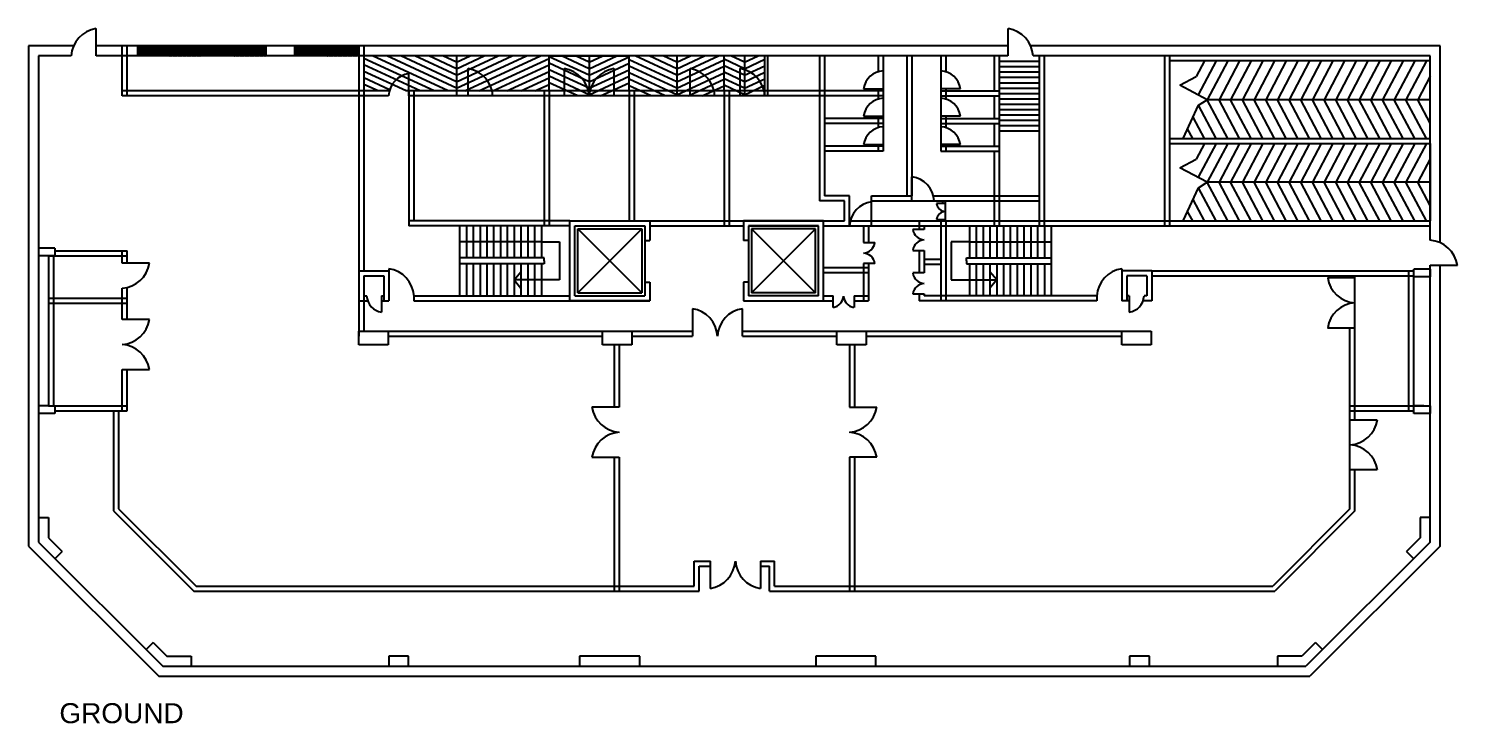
# Model space of a CAD drawing. Extents: x -212 to 1123, y -167 to 326.
# Drawn here: x -11.52 to 2.75, y -38.34 to -31.4 of the extents above; entities that cross this region are included whole.
import ezdxf

# ---------------------------------------------------------------- set-up
doc = ezdxf.new("R2010")
doc.units = 0
doc.layers.add('MIMIC_SIZE', color=7, linetype='CONTINUOUS')
doc.styles.get("Standard").update_dxf_attribs({"font": 'arial.ttf'})

msp = doc.modelspace()

# ---------------------------------------------------------------- linework, layer by layer
at = {"layer": 'MIMIC_SIZE'}
for p, q in [((-10.848, -31.669), (-10.848, -31.396)), ((-1.739, -31.396), (-1.739, -31.669)), ((-11.073, -31.569), (-11.523, -31.569)), ((-11.523, -31.569), (-11.523, -36.569)), ((-11.098, -31.669), (-11.423, -31.669)), ((-11.423, -31.669), (-11.423, -36.528)), ((-1.739, -31.569), (-10.848, -31.569)), ((-1.739, -31.669), (-10.848, -31.669)), ((-10.589, -32.069), (-10.589, -31.569)), ((-10.539, -32.069), (-10.539, -31.569)), ((-10.436, -31.569), (-10.436, -31.669)), ((-10.436, -31.569), (-9.794, -31.569)), ((-10.249, -31.669), (-10.436, -31.573)), ((-10.262, -31.669), (-10.436, -31.579)), ((-10.274, -31.669), (-10.436, -31.586)), ((-10.287, -31.669), (-10.436, -31.592)), ((-10.299, -31.669), (-10.436, -31.599)), ((-10.312, -31.669), (-10.436, -31.605)), ((-10.325, -31.669), (-10.436, -31.612)), ((-10.337, -31.669), (-10.436, -31.618)), ((-10.35, -31.669), (-10.436, -31.625)), ((-10.363, -31.669), (-10.436, -31.631)), ((-10.375, -31.669), (-10.436, -31.638)), ((-10.388, -31.669), (-10.436, -31.644)), ((-10.4, -31.669), (-10.436, -31.651)), ((-10.413, -31.669), (-10.436, -31.657)), ((-10.426, -31.669), (-10.436, -31.664)), ((-10.236, -31.669), (-10.43, -31.569)), ((-10.224, -31.669), (-10.418, -31.569)), ((-10.211, -31.669), (-10.405, -31.569)), ((-10.198, -31.669), (-10.392, -31.569)), ((-10.186, -31.669), (-10.38, -31.569)), ((-10.173, -31.669), (-10.367, -31.569)), ((-10.161, -31.669), (-10.355, -31.569)), ((-10.148, -31.669), (-10.342, -31.569)), ((-10.135, -31.669), (-10.329, -31.569)), ((-10.123, -31.669), (-10.317, -31.569)), ((-10.115, -31.667), (-10.304, -31.569)), ((-10.115, -31.66), (-10.291, -31.569)), ((-10.115, -31.654), (-10.279, -31.569)), ((-10.115, -31.647), (-10.266, -31.569)), ((-10.115, -31.641), (-10.254, -31.569)), ((-10.115, -31.634), (-10.241, -31.569)), ((-10.115, -31.628), (-10.228, -31.569)), ((-10.115, -31.621), (-10.216, -31.569)), ((-10.115, -31.615), (-10.203, -31.569)), ((-10.115, -31.608), (-10.191, -31.569)), ((-10.115, -31.602), (-10.178, -31.569)), ((-10.115, -31.595), (-10.165, -31.569)), ((-10.115, -31.589), (-10.153, -31.569)), ((-10.115, -31.582), (-10.14, -31.569)), ((-10.115, -31.569), (-10.115, -31.669)), ((-10.115, -31.569), (-10.115, -31.669)), ((-10.115, -31.582), (-10.09, -31.569)), ((-10.115, -31.589), (-10.078, -31.569)), ((-10.115, -31.595), (-10.065, -31.569)), ((-10.115, -31.602), (-10.052, -31.569)), ((-10.115, -31.608), (-10.04, -31.569)), ((-10.115, -31.615), (-10.027, -31.569)), ((-10.115, -31.621), (-10.014, -31.569)), ((-10.115, -31.628), (-10.002, -31.569)), ((-10.115, -31.634), (-9.989, -31.569)), ((-10.115, -31.641), (-9.977, -31.569)), ((-10.115, -31.647), (-9.964, -31.569)), ((-10.115, -31.654), (-9.951, -31.569)), ((-10.115, -31.66), (-9.939, -31.569)), ((-10.115, -31.667), (-9.926, -31.569)), ((-10.107, -31.669), (-9.913, -31.569)), ((-10.095, -31.669), (-9.901, -31.569)), ((-10.082, -31.669), (-9.888, -31.569)), ((-10.07, -31.669), (-9.876, -31.569)), ((-10.057, -31.669), (-9.863, -31.569)), ((-10.044, -31.669), (-9.85, -31.569)), ((-10.032, -31.669), (-9.838, -31.569)), ((-10.019, -31.669), (-9.825, -31.569)), ((-10.006, -31.669), (-9.812, -31.569)), ((-9.994, -31.669), (-9.8, -31.569)), ((-9.981, -31.669), (-9.794, -31.573)), ((-9.969, -31.669), (-9.794, -31.579)), ((-9.956, -31.669), (-9.794, -31.586)), ((-9.943, -31.669), (-9.794, -31.592)), ((-9.931, -31.669), (-9.794, -31.599)), ((-9.918, -31.669), (-9.794, -31.605)), ((-9.905, -31.669), (-9.794, -31.612)), ((-9.893, -31.669), (-9.794, -31.618)), ((-9.88, -31.669), (-9.794, -31.625)), ((-9.868, -31.669), (-9.794, -31.631)), ((-9.855, -31.669), (-9.794, -31.638)), ((-9.842, -31.669), (-9.794, -31.644)), ((-9.83, -31.669), (-9.794, -31.651)), ((-9.817, -31.669), (-9.794, -31.657)), ((-9.805, -31.669), (-9.794, -31.664)), ((-9.794, -31.569), (-9.794, -31.669)), ((-9.794, -31.569), (-9.151, -31.569)), ((-9.794, -31.569), (-9.794, -31.669)), ((-9.606, -31.669), (-9.794, -31.573)), ((-9.619, -31.669), (-9.794, -31.579)), ((-9.631, -31.669), (-9.794, -31.586)), ((-9.644, -31.669), (-9.794, -31.592)), ((-9.657, -31.669), (-9.794, -31.599)), ((-9.669, -31.669), (-9.794, -31.605)), ((-9.682, -31.669), (-9.794, -31.612)), ((-9.695, -31.669), (-9.794, -31.618)), ((-9.707, -31.669), (-9.794, -31.625)), ((-9.72, -31.669), (-9.794, -31.631)), ((-9.732, -31.669), (-9.794, -31.638)), ((-9.745, -31.669), (-9.794, -31.644)), ((-9.758, -31.669), (-9.794, -31.651)), ((-9.77, -31.669), (-9.794, -31.657)), ((-9.783, -31.669), (-9.794, -31.664)), ((-9.594, -31.669), (-9.788, -31.569)), ((-9.581, -31.669), (-9.775, -31.569)), ((-9.568, -31.669), (-9.762, -31.569)), ((-9.556, -31.669), (-9.75, -31.569)), ((-9.543, -31.669), (-9.737, -31.569)), ((-9.53, -31.669), (-9.724, -31.569)), ((-9.518, -31.669), (-9.712, -31.569)), ((-9.505, -31.669), (-9.699, -31.569)), ((-9.493, -31.669), (-9.687, -31.569)), ((-9.48, -31.669), (-9.674, -31.569)), ((-9.472, -31.667), (-9.661, -31.569)), ((-9.472, -31.66), (-9.649, -31.569)), ((-9.472, -31.654), (-9.636, -31.569)), ((-9.472, -31.647), (-9.623, -31.569)), ((-9.472, -31.641), (-9.611, -31.569)), ((-9.472, -31.634), (-9.598, -31.569)), ((-9.472, -31.628), (-9.586, -31.569)), ((-9.472, -31.621), (-9.573, -31.569)), ((-9.472, -31.615), (-9.56, -31.569)), ((-9.472, -31.608), (-9.548, -31.569)), ((-9.472, -31.602), (-9.535, -31.569)), ((-9.472, -31.595), (-9.523, -31.569)), ((-9.472, -31.589), (-9.51, -31.569)), ((-9.472, -31.582), (-9.497, -31.569)), ((-9.472, -31.569), (-9.472, -31.669)), ((-9.472, -31.569), (-9.472, -31.669)), ((-9.472, -31.582), (-9.447, -31.569)), ((-9.472, -31.589), (-9.435, -31.569)), ((-9.472, -31.595), (-9.422, -31.569)), ((-9.472, -31.602), (-9.41, -31.569)), ((-9.472, -31.608), (-9.397, -31.569)), ((-9.472, -31.615), (-9.384, -31.569)), ((-9.472, -31.621), (-9.372, -31.569)), ((-9.472, -31.628), (-9.359, -31.569)), ((-9.472, -31.634), (-9.346, -31.569)), ((-9.472, -31.641), (-9.334, -31.569)), ((-9.472, -31.647), (-9.321, -31.569)), ((-9.472, -31.654), (-9.309, -31.569)), ((-9.472, -31.66), (-9.296, -31.569)), ((-9.472, -31.667), (-9.283, -31.569)), ((-9.465, -31.669), (-9.271, -31.569)), ((-9.452, -31.669), (-9.258, -31.569)), ((-9.439, -31.669), (-9.245, -31.569)), ((-9.427, -31.669), (-9.233, -31.569)), ((-9.414, -31.669), (-9.22, -31.569)), ((-9.402, -31.669), (-9.208, -31.569)), ((-9.389, -31.669), (-9.195, -31.569)), ((-9.376, -31.669), (-9.182, -31.569)), ((-9.364, -31.669), (-9.17, -31.569)), ((-9.351, -31.669), (-9.157, -31.569)), ((-9.338, -31.669), (-9.151, -31.573)), ((-9.326, -31.669), (-9.151, -31.579)), ((-9.313, -31.669), (-9.151, -31.586)), ((-9.301, -31.669), (-9.151, -31.592)), ((-9.288, -31.669), (-9.151, -31.599)), ((-9.275, -31.669), (-9.151, -31.605)), ((-9.263, -31.669), (-9.151, -31.612)), ((-9.25, -31.669), (-9.151, -31.618)), ((-9.237, -31.669), (-9.151, -31.625)), ((-9.225, -31.669), (-9.151, -31.631)), ((-9.212, -31.669), (-9.151, -31.638)), ((-9.2, -31.669), (-9.151, -31.644)), ((-9.187, -31.669), (-9.151, -31.651)), ((-9.174, -31.669), (-9.151, -31.657)), ((-9.162, -31.669), (-9.151, -31.664)), ((-9.151, -31.569), (-9.151, -31.669)), ((-8.865, -31.569), (-8.865, -31.669)), ((-8.865, -31.569), (-8.223, -31.569)), ((-8.678, -31.669), (-8.865, -31.573)), ((-8.691, -31.669), (-8.865, -31.579)), ((-8.703, -31.669), (-8.865, -31.586)), ((-8.716, -31.669), (-8.865, -31.592)), ((-8.728, -31.669), (-8.865, -31.599)), ((-8.741, -31.669), (-8.865, -31.605)), ((-8.754, -31.669), (-8.865, -31.612)), ((-8.766, -31.669), (-8.865, -31.618)), ((-8.779, -31.669), (-8.865, -31.625)), ((-8.792, -31.669), (-8.865, -31.631)), ((-8.804, -31.669), (-8.865, -31.638)), ((-8.817, -31.669), (-8.865, -31.644)), ((-8.829, -31.669), (-8.865, -31.651)), ((-8.842, -31.669), (-8.865, -31.657)), ((-8.855, -31.669), (-8.865, -31.664)), ((-8.665, -31.669), (-8.859, -31.569)), ((-8.653, -31.669), (-8.847, -31.569)), ((-8.64, -31.669), (-8.834, -31.569)), ((-8.627, -31.669), (-8.821, -31.569)), ((-8.615, -31.669), (-8.809, -31.569)), ((-8.602, -31.669), (-8.796, -31.569)), ((-8.59, -31.669), (-8.784, -31.569)), ((-8.577, -31.669), (-8.771, -31.569)), ((-8.564, -31.669), (-8.758, -31.569)), ((-8.552, -31.669), (-8.746, -31.569)), ((-8.544, -31.667), (-8.733, -31.569)), ((-8.544, -31.66), (-8.72, -31.569)), ((-8.544, -31.654), (-8.708, -31.569)), ((-8.544, -31.647), (-8.695, -31.569)), ((-8.544, -31.641), (-8.683, -31.569)), ((-8.544, -31.634), (-8.67, -31.569)), ((-8.544, -31.628), (-8.657, -31.569)), ((-8.544, -31.621), (-8.645, -31.569)), ((-8.544, -31.615), (-8.632, -31.569)), ((-8.544, -31.608), (-8.619, -31.569)), ((-8.544, -31.602), (-8.607, -31.569)), ((-8.544, -31.595), (-8.594, -31.569)), ((-8.544, -31.589), (-8.582, -31.569)), ((-8.544, -31.582), (-8.569, -31.569)), ((-8.544, -31.569), (-8.544, -31.669)), ((-8.544, -31.569), (-8.544, -31.669)), ((-8.544, -31.582), (-8.519, -31.569)), ((-8.544, -31.589), (-8.507, -31.569)), ((-8.544, -31.595), (-8.494, -31.569)), ((-8.544, -31.602), (-8.481, -31.569)), ((-8.544, -31.608), (-8.469, -31.569)), ((-8.544, -31.615), (-8.456, -31.569)), ((-8.544, -31.621), (-8.443, -31.569)), ((-8.544, -31.628), (-8.431, -31.569)), ((-8.544, -31.634), (-8.418, -31.569)), ((-8.544, -31.641), (-8.406, -31.569)), ((-8.544, -31.647), (-8.393, -31.569)), ((-8.544, -31.654), (-8.38, -31.569)), ((-8.544, -31.66), (-8.368, -31.569)), ((-8.544, -31.667), (-8.355, -31.569)), ((-8.536, -31.669), (-8.342, -31.569)), ((-8.524, -31.669), (-8.33, -31.569)), ((-8.511, -31.669), (-8.317, -31.569)), ((-8.499, -31.669), (-8.305, -31.569)), ((-8.486, -31.669), (-8.292, -31.569)), ((-8.473, -31.669), (-8.279, -31.569)), ((-8.461, -31.669), (-8.267, -31.569)), ((-8.448, -31.669), (-8.254, -31.569)), ((-8.435, -31.669), (-8.241, -31.569)), ((-8.423, -31.669), (-8.229, -31.569)), ((-8.41, -31.669), (-8.223, -31.573)), ((-8.398, -31.669), (-8.223, -31.579)), ((-8.385, -31.669), (-8.223, -31.586)), ((-8.372, -31.669), (-8.223, -31.592)), ((-8.36, -31.669), (-8.223, -31.599)), ((-8.347, -31.669), (-8.223, -31.605)), ((-8.334, -31.669), (-8.223, -31.612)), ((-8.322, -31.669), (-8.223, -31.618)), ((-8.309, -31.669), (-8.223, -31.625)), ((-8.297, -31.669), (-8.223, -31.631)), ((-8.284, -31.669), (-8.223, -31.638)), ((-8.271, -31.669), (-8.223, -31.644)), ((-8.259, -31.669), (-8.223, -31.651)), ((-8.246, -31.669), (-8.223, -31.657)), ((-8.233, -31.669), (-8.223, -31.664)), ((-8.223, -31.569), (-8.223, -34.469)), ((-8.223, -31.569), (-8.223, -31.669)), ((-8.173, -31.569), (-8.173, -33.819)), ((-6.323, -31.669), (-8.173, -31.669)), ((-7.33, -32.019), (-8.086, -31.669)), ((-7.248, -31.992), (-7.945, -31.669)), ((-7.248, -31.927), (-7.805, -31.669)), ((-7.248, -31.862), (-7.664, -31.669)), ((-7.248, -31.797), (-7.524, -31.669)), ((-7.248, -31.732), (-7.384, -31.669)), ((-7.248, -31.669), (-7.248, -32.069)), ((-7.248, -31.732), (-7.112, -31.669)), ((-7.248, -31.797), (-6.971, -31.669)), ((-7.248, -31.862), (-6.831, -31.669)), ((-7.248, -31.927), (-6.691, -31.669)), ((-7.248, -31.992), (-6.55, -31.669)), ((-7.166, -32.019), (-6.41, -31.669)), ((-6.323, -32.019), (-6.323, -31.669)), ((-6.323, -31.669), (-5.523, -31.669)), ((-5.923, -31.862), (-6.323, -31.677)), ((-5.923, -31.797), (-6.199, -31.669)), ((-5.923, -31.732), (-6.059, -31.669)), ((-5.923, -31.669), (-5.923, -32.069)), ((-5.923, -31.732), (-5.787, -31.669)), ((-5.923, -31.797), (-5.646, -31.669)), ((-5.923, -31.862), (-5.523, -31.677)), ((-5.523, -32.019), (-5.523, -31.669)), ((-4.573, -31.669), (-5.523, -31.669)), ((-5.048, -31.862), (-5.464, -31.669)), ((-5.048, -31.797), (-5.324, -31.669)), ((-5.048, -31.732), (-5.184, -31.669)), ((-5.048, -31.669), (-5.048, -32.069)), ((-5.048, -31.732), (-4.912, -31.669)), ((-5.048, -31.797), (-4.771, -31.669)), ((-5.048, -31.862), (-4.631, -31.669)), ((-4.573, -32.019), (-4.573, -31.669)), ((-4.167, -31.669), (-4.573, -31.669)), ((-4.37, -31.732), (-4.506, -31.669)), ((-4.37, -31.669), (-4.37, -32.069)), ((-4.37, -31.732), (-4.234, -31.669)), ((-4.167, -32.069), (-4.167, -31.669)), ((-4.137, -32.069), (-4.137, -31.669)), ((-3.623, -31.669), (-3.623, -33.119)), ((-3.573, -31.669), (-3.573, -33.069)), ((-1.873, -31.669), (-3.573, -31.669)), ((-3.036, -31.669), (-3.036, -31.828)), ((-2.986, -31.669), (-2.986, -32.622)), ((-2.748, -31.669), (-2.748, -33.069)), ((-2.698, -31.669), (-2.698, -33.069)), ((-2.409, -31.669), (-2.409, -32.622)), ((-2.359, -31.669), (-2.359, -31.828)), ((-1.873, -32.019), (-1.873, -31.669)), ((-1.823, -33.369), (-1.823, -31.669)), ((2.577, -31.569), (-1.513, -31.569)), ((2.477, -31.669), (-1.489, -31.669)), ((-1.423, -33.369), (-1.423, -31.669)), ((-1.373, -33.369), (-1.373, -31.669)), ((-0.173, -33.369), (-0.173, -31.669)), ((-0.123, -33.369), (-0.123, -31.669)), ((2.477, -33.512), (2.477, -31.669)), ((2.577, -33.536), (2.577, -31.569)), ((-7.47, -32.019), (-8.173, -31.694)), ((-7.61, -32.019), (-8.173, -31.759)), ((-7.751, -32.019), (-8.173, -31.824)), ((-7.135, -31.796), (-7.135, -32.069)), ((-7.025, -32.019), (-6.323, -31.694)), ((-6.885, -32.019), (-6.323, -31.759)), ((-6.745, -32.019), (-6.323, -31.824)), ((-5.923, -31.927), (-6.323, -31.742)), ((-5.923, -31.992), (-6.323, -31.807)), ((-6.173, -31.796), (-6.173, -32.069)), ((-5.923, -31.927), (-5.523, -31.742)), ((-5.923, -31.992), (-5.523, -31.807)), ((-5.673, -32.069), (-5.673, -31.796)), ((-5.048, -31.927), (-5.523, -31.707)), ((-5.048, -31.992), (-5.523, -31.772)), ((-5.048, -31.927), (-4.573, -31.707)), ((-5.048, -31.992), (-4.573, -31.772)), ((-4.918, -31.796), (-4.918, -32.069)), ((-4.37, -31.797), (-4.573, -31.703)), ((-4.37, -31.862), (-4.573, -31.768)), ((-4.417, -31.796), (-4.417, -32.069)), ((-4.37, -31.797), (-4.167, -31.703)), ((-4.37, -31.862), (-4.167, -31.768)), ((-1.823, -31.723), (-1.423, -31.723)), ((-1.823, -31.776), (-1.423, -31.776)), ((2.477, -31.719), (-0.123, -31.719)), ((0.223, -31.719), (0.141, -31.875)), ((0.34, -31.719), (0.16, -32.058)), ((0.456, -31.719), (0.252, -32.107)), ((0.573, -31.719), (0.369, -32.107)), ((0.69, -31.719), (0.485, -32.107)), ((0.806, -31.719), (0.602, -32.107)), ((0.923, -31.719), (0.719, -32.107)), ((1.04, -31.719), (0.835, -32.107)), ((1.157, -31.719), (0.952, -32.107)), ((1.273, -31.719), (1.069, -32.107)), ((1.39, -31.719), (1.186, -32.107)), ((1.507, -31.719), (1.302, -32.107)), ((1.624, -31.719), (1.419, -32.107)), ((1.74, -31.719), (1.536, -32.107)), ((1.857, -31.719), (1.652, -32.107)), ((1.974, -31.719), (1.769, -32.107)), ((2.09, -31.719), (1.886, -32.107)), ((2.207, -31.719), (2.003, -32.107)), ((2.324, -31.719), (2.119, -32.107)), ((2.441, -31.719), (2.236, -32.107)), ((-7.916, -32.008), (-8.173, -31.889)), ((-8.032, -32.019), (-8.173, -31.954)), ((-7.723, -32.069), (-7.723, -31.845)), ((-6.604, -32.019), (-6.323, -31.889)), ((-6.464, -32.019), (-6.323, -31.954)), ((-5.923, -32.057), (-6.323, -31.872)), ((-6.037, -32.069), (-6.323, -31.937)), ((-5.923, -32.057), (-5.523, -31.872)), ((-5.808, -32.069), (-5.523, -31.937)), ((-5.048, -32.057), (-5.523, -31.837)), ((-5.162, -32.069), (-5.523, -31.902)), ((-5.302, -32.069), (-5.523, -31.967)), ((-5.048, -32.057), (-4.573, -31.837)), ((-4.933, -32.069), (-4.573, -31.902)), ((-4.793, -32.069), (-4.573, -31.967)), ((-4.37, -31.927), (-4.573, -31.833)), ((-4.37, -31.992), (-4.573, -31.898)), ((-4.37, -32.057), (-4.573, -31.963)), ((-4.37, -31.927), (-4.167, -31.833)), ((-4.37, -31.992), (-4.167, -31.898)), ((-4.37, -32.057), (-4.167, -31.963)), ((-1.823, -31.83), (-1.423, -31.83)), ((-1.823, -31.883), (-1.423, -31.883)), ((-1.823, -31.937), (-1.423, -31.937)), ((-0.022, -31.962), (0.141, -31.875)), ((0.252, -32.107), (-0.022, -31.962)), ((2.477, -31.873), (2.354, -32.107)), ((-7.919, -32.019), (-10.589, -32.019)), ((-7.928, -32.069), (-10.589, -32.069)), ((-3.573, -32.019), (-7.751, -32.019)), ((-7.723, -32.019), (-7.723, -33.369)), ((-3.573, -32.069), (-7.723, -32.069)), ((-7.673, -32.019), (-7.673, -33.319)), ((-6.373, -32.019), (-6.373, -33.369)), ((-6.323, -32.019), (-6.323, -33.369)), ((-5.523, -32.019), (-5.523, -33.319)), ((-5.473, -32.019), (-5.473, -33.319)), ((-4.573, -32.019), (-4.573, -33.369)), ((-4.523, -32.019), (-4.523, -33.369)), ((-2.986, -32.019), (-3.573, -32.019)), ((-2.986, -32.069), (-3.573, -32.069)), ((-3.181, -31.997), (-2.986, -31.997)), ((-3.036, -31.997), (-3.036, -32.101)), ((-2.214, -31.997), (-2.409, -31.997)), ((-2.409, -32.019), (-1.823, -32.019)), ((-2.409, -32.069), (-1.823, -32.069)), ((-2.359, -31.997), (-2.359, -32.101)), ((-1.873, -32.296), (-1.873, -32.069)), ((-1.823, -31.991), (-1.423, -31.991)), ((-1.823, -32.044), (-1.423, -32.044)), ((-1.823, -32.098), (-1.423, -32.098)), ((0.165, -32.163), (0.252, -32.107)), ((2.477, -32.107), (0.252, -32.107)), ((0.456, -32.494), (0.252, -32.107)), ((0.573, -32.494), (0.369, -32.107)), ((0.69, -32.494), (0.485, -32.107)), ((0.806, -32.494), (0.602, -32.107)), ((0.923, -32.494), (0.719, -32.107)), ((1.04, -32.494), (0.835, -32.107)), ((1.157, -32.494), (0.952, -32.107)), ((1.273, -32.494), (1.069, -32.107)), ((1.39, -32.494), (1.186, -32.107)), ((1.507, -32.494), (1.302, -32.107)), ((1.624, -32.494), (1.419, -32.107)), ((1.74, -32.494), (1.536, -32.107)), ((1.857, -32.494), (1.652, -32.107)), ((1.974, -32.494), (1.769, -32.107)), ((2.09, -32.494), (1.886, -32.107)), ((2.207, -32.494), (2.003, -32.107)), ((2.324, -32.494), (2.119, -32.107)), ((2.441, -32.494), (2.236, -32.107)), ((2.477, -32.34), (2.354, -32.107)), ((-1.823, -32.151), (-1.423, -32.151)), ((-1.823, -32.205), (-1.423, -32.205)), ((0.011, -32.494), (0.165, -32.163)), ((0.34, -32.494), (0.165, -32.163)), ((-2.986, -32.296), (-3.573, -32.296)), ((-2.986, -32.346), (-3.573, -32.346)), ((-3.181, -32.27), (-2.986, -32.27)), ((-3.036, -32.27), (-3.036, -32.387)), ((-2.214, -32.27), (-2.409, -32.27)), ((-2.409, -32.296), (-1.823, -32.296)), ((-2.409, -32.346), (-1.823, -32.346)), ((-2.359, -32.27), (-2.359, -32.387)), ((-1.873, -32.572), (-1.873, -32.346)), ((-1.823, -32.258), (-1.423, -32.258)), ((-1.823, -32.312), (-1.423, -32.312)), ((-1.823, -32.366), (-1.423, -32.366)), ((0.106, -32.494), (0.055, -32.398)), ((0.223, -32.494), (0.11, -32.281)), ((-1.823, -32.419), (-1.423, -32.419)), ((-0.123, -32.494), (2.477, -32.494)), ((-2.986, -32.572), (-3.573, -32.572)), ((-2.986, -32.622), (-3.573, -32.622)), ((-3.181, -32.556), (-2.986, -32.556)), ((-3.036, -32.556), (-3.036, -32.622)), ((-2.214, -32.556), (-2.409, -32.556)), ((-2.409, -32.572), (-1.823, -32.572)), ((-2.409, -32.622), (-1.823, -32.622)), ((-2.359, -32.556), (-2.359, -32.622)), ((-1.873, -33.369), (-1.873, -32.622)), ((-0.123, -32.544), (2.477, -32.544)), ((0.223, -32.544), (0.141, -32.7)), ((0.34, -32.544), (0.16, -32.883)), ((0.456, -32.544), (0.252, -32.932)), ((0.573, -32.544), (0.369, -32.932)), ((0.69, -32.544), (0.485, -32.932)), ((0.806, -32.544), (0.602, -32.932)), ((0.923, -32.544), (0.719, -32.932)), ((1.04, -32.544), (0.835, -32.932)), ((1.157, -32.544), (0.952, -32.932)), ((1.273, -32.544), (1.069, -32.932)), ((1.39, -32.544), (1.186, -32.932)), ((1.507, -32.544), (1.302, -32.932)), ((1.624, -32.544), (1.419, -32.932)), ((1.74, -32.544), (1.536, -32.932)), ((1.857, -32.544), (1.652, -32.932)), ((1.974, -32.544), (1.769, -32.932)), ((2.09, -32.544), (1.886, -32.932)), ((2.207, -32.544), (2.003, -32.932)), ((2.324, -32.544), (2.119, -32.932)), ((2.441, -32.544), (2.236, -32.932)), ((2.477, -32.544), (2.477, -33.319)), ((-0.022, -32.787), (0.141, -32.7)), ((0.252, -32.932), (-0.022, -32.787)), ((2.477, -32.698), (2.354, -32.932)), ((-2.698, -33.119), (-2.698, -32.878)), ((0.165, -32.988), (0.252, -32.932)), ((2.477, -32.932), (0.252, -32.932)), ((0.456, -33.319), (0.252, -32.932)), ((0.573, -33.319), (0.369, -32.932)), ((0.69, -33.319), (0.485, -32.932)), ((0.806, -33.319), (0.602, -32.932)), ((0.923, -33.319), (0.719, -32.932)), ((1.04, -33.319), (0.835, -32.932)), ((1.157, -33.319), (0.952, -32.932)), ((1.273, -33.319), (1.069, -32.932)), ((1.39, -33.319), (1.186, -32.932)), ((1.507, -33.319), (1.302, -32.932)), ((1.624, -33.319), (1.419, -32.932)), ((1.74, -33.319), (1.536, -32.932)), ((1.857, -33.319), (1.652, -32.932)), ((1.974, -33.319), (1.769, -32.932)), ((2.09, -33.319), (1.886, -32.932)), ((2.207, -33.319), (2.003, -32.932)), ((2.324, -33.319), (2.119, -32.932)), ((2.441, -33.319), (2.236, -32.932)), ((2.477, -33.165), (2.354, -32.932)), ((-3.323, -33.069), (-3.573, -33.069)), ((-3.323, -33.369), (-3.323, -33.069)), ((-3.102, -33.069), (-2.698, -33.069)), ((-3.102, -33.369), (-3.102, -33.069)), ((-2.485, -33.069), (-1.423, -33.069)), ((0.011, -33.319), (0.165, -32.988)), ((0.223, -33.319), (0.11, -33.106)), ((0.34, -33.319), (0.165, -32.988)), ((-3.373, -33.119), (-3.623, -33.119)), ((-3.373, -33.319), (-3.373, -33.119)), ((-3.102, -33.119), (-1.423, -33.119)), ((-2.367, -33.146), (-2.453, -33.146)), ((-2.392, -33.119), (-2.392, -33.146)), ((-2.367, -33.119), (-2.367, -33.319)), ((0.106, -33.319), (0.055, -33.223)), ((-6.117, -33.319), (-7.723, -33.319)), ((-6.117, -33.369), (-7.723, -33.369)), ((-7.217, -33.369), (-7.217, -34.069)), ((-7.149, -33.369), (-7.149, -33.689)), ((-7.081, -33.369), (-7.081, -33.689)), ((-7.013, -33.369), (-7.013, -33.689)), ((-6.945, -33.369), (-6.945, -33.689)), ((-6.877, -33.369), (-6.877, -33.689)), ((-6.809, -33.369), (-6.809, -33.689)), ((-6.741, -33.369), (-6.741, -33.689)), ((-6.672, -33.369), (-6.672, -33.689)), ((-6.604, -33.369), (-6.604, -33.689)), ((-6.536, -33.369), (-6.536, -33.689)), ((-6.468, -33.369), (-6.468, -33.689)), ((-6.4, -33.369), (-6.4, -33.689)), ((-6.117, -34.119), (-6.117, -33.319)), ((-6.117, -33.319), (-5.317, -33.319)), ((-6.067, -34.069), (-6.067, -33.369)), ((-6.067, -33.369), (-5.367, -33.369)), ((-6.037, -34.039), (-6.037, -33.399)), ((-6.037, -33.399), (-5.397, -33.399)), ((-5.397, -33.399), (-6.037, -34.039)), ((-5.397, -34.039), (-6.037, -33.399)), ((-5.397, -33.399), (-5.397, -34.039)), ((-5.367, -33.319), (-3.373, -33.319)), ((-5.367, -33.369), (-5.367, -34.069)), ((-5.317, -33.319), (-5.317, -33.516)), ((-5.317, -33.369), (-4.382, -33.369)), ((-3.582, -33.319), (-4.382, -33.319)), ((-4.382, -33.319), (-4.382, -33.516)), ((-4.332, -33.369), (-3.632, -33.369)), ((-3.632, -33.369), (-4.332, -33.369)), ((-4.332, -33.369), (-4.332, -34.069)), ((-3.662, -33.399), (-4.302, -33.399)), ((-4.302, -33.399), (-4.302, -34.039)), ((-4.302, -33.399), (-3.662, -34.039)), ((-4.302, -34.039), (-3.662, -33.399)), ((-3.662, -34.039), (-3.662, -33.399)), ((-3.632, -34.069), (-3.632, -33.369)), ((-3.582, -34.119), (-3.582, -33.319)), ((-3.582, -33.369), (-3.214, -33.369)), ((-3.582, -33.369), (-3.323, -33.369)), ((-3.582, -34.119), (-3.582, -33.369)), ((-3.473, -33.369), (-2.973, -33.369)), ((-3.323, -33.319), (2.477, -33.319)), ((-3.323, -33.369), (2.477, -33.369)), ((-3.182, -33.369), (-3.182, -33.535)), ((-3.132, -33.369), (-3.132, -33.535)), ((-2.627, -33.319), (-0.802, -33.319)), ((-2.627, -33.319), (-2.627, -33.404)), ((-2.577, -33.369), (-0.802, -33.369)), ((-2.577, -33.369), (-2.577, -33.404)), ((-2.453, -33.303), (-2.367, -33.303)), ((-2.407, -34.119), (-2.407, -33.319)), ((-2.392, -33.303), (-2.392, -33.319)), ((-2.357, -34.119), (-2.357, -33.319)), ((-2.125, -33.369), (-2.125, -33.689)), ((-2.056, -33.369), (-2.056, -33.689)), ((-1.988, -33.369), (-1.988, -33.689)), ((-1.92, -33.369), (-1.92, -33.689)), ((-1.852, -33.369), (-1.852, -33.689)), ((-1.784, -33.369), (-1.784, -33.689)), ((-1.716, -33.369), (-1.716, -33.689)), ((-1.648, -33.369), (-1.648, -33.689)), ((-1.58, -33.369), (-1.58, -33.689)), ((-1.512, -33.369), (-1.512, -33.689)), ((-1.443, -33.369), (-1.443, -33.689)), ((-1.375, -33.369), (-1.375, -33.689)), ((-1.307, -33.369), (-1.307, -34.069)), ((-6.4, -33.529), (-7.217, -33.529)), ((-6.4, -33.529), (-6.219, -33.529)), ((-6.219, -33.529), (-6.219, -33.909)), ((-5.367, -33.516), (-5.317, -33.516)), ((-4.332, -33.516), (-4.382, -33.516)), ((-3.182, -33.535), (-3.068, -33.535)), ((-2.577, -33.404), (-2.691, -33.404)), ((-2.125, -33.529), (-2.306, -33.529)), ((-2.306, -33.529), (-2.306, -33.909)), ((-2.125, -33.529), (-1.307, -33.529)), ((-11.261, -33.591), (-11.423, -33.591)), ((-11.261, -33.667), (-11.423, -33.667)), ((-11.323, -33.667), (-11.323, -35.167)), ((-11.323, -33.667), (-10.539, -33.667)), ((-11.273, -33.667), (-11.273, -35.167)), ((-11.261, -33.591), (-11.261, -33.667)), ((-11.261, -33.617), (-10.539, -33.617)), ((-10.589, -33.742), (-10.589, -33.617)), ((-10.539, -33.742), (-10.539, -33.617)), ((-2.691, -33.613), (-2.577, -33.613)), ((-2.627, -33.613), (-2.627, -33.839)), ((-2.577, -33.613), (-2.577, -33.839)), ((-10.316, -33.742), (-10.589, -33.742)), ((-8.223, -33.819), (-7.923, -33.819)), ((-7.923, -33.796), (-7.923, -34.069)), ((-7.923, -33.819), (-7.923, -34.119)), ((-6.373, -33.689), (-7.217, -33.689)), ((-6.373, -33.749), (-7.217, -33.749)), ((-7.149, -33.749), (-7.149, -34.069)), ((-7.081, -33.749), (-7.081, -34.069)), ((-7.013, -33.749), (-7.013, -34.069)), ((-6.945, -33.749), (-6.945, -34.069)), ((-6.877, -33.749), (-6.877, -34.069)), ((-6.809, -33.749), (-6.809, -34.069)), ((-6.741, -33.749), (-6.741, -34.069)), ((-6.672, -33.749), (-6.672, -34.069)), ((-6.672, -33.909), (-6.604, -33.827)), ((-6.604, -33.749), (-6.604, -34.069)), ((-6.536, -33.749), (-6.536, -34.069)), ((-6.468, -33.749), (-6.468, -34.069)), ((-6.4, -33.749), (-6.4, -34.069)), ((-6.373, -33.719), (-6.373, -33.689)), ((-6.373, -33.719), (-6.373, -33.749)), ((-3.132, -33.787), (-3.582, -33.787)), ((-3.182, -33.744), (-3.182, -34.119)), ((-3.068, -33.744), (-3.182, -33.744)), ((-3.132, -33.744), (-3.132, -34.119)), ((-2.577, -33.701), (-2.407, -33.701)), ((-2.577, -33.751), (-2.407, -33.751)), ((-2.152, -33.719), (-2.152, -33.689)), ((-2.152, -33.689), (-1.307, -33.689)), ((-2.152, -33.719), (-2.152, -33.749)), ((-2.152, -33.749), (-1.307, -33.749)), ((-2.125, -33.749), (-2.125, -34.069)), ((-2.056, -33.749), (-2.056, -34.069)), ((-1.988, -33.749), (-1.988, -34.069)), ((-1.92, -33.749), (-1.92, -34.069)), ((-1.852, -33.909), (-1.92, -33.827)), ((-1.852, -33.749), (-1.852, -34.069)), ((-1.784, -33.749), (-1.784, -34.069)), ((-1.716, -33.749), (-1.716, -34.069)), ((-1.648, -33.749), (-1.648, -34.069)), ((-1.58, -33.749), (-1.58, -34.069)), ((-1.512, -33.749), (-1.512, -34.069)), ((-1.443, -33.749), (-1.443, -34.069)), ((-1.375, -33.749), (-1.375, -34.069)), ((-0.602, -33.796), (-0.602, -34.069)), ((-0.602, -33.796), (-0.602, -34.069)), ((-0.602, -33.819), (-0.602, -34.119)), ((-0.602, -33.819), (-0.602, -34.119)), ((-0.302, -33.819), (-0.602, -33.819)), ((-0.302, -33.819), (-0.302, -34.119)), ((-0.302, -33.819), (2.315, -33.819)), ((2.265, -35.217), (2.265, -33.819)), ((2.315, -35.244), (2.315, -33.8)), ((2.477, -33.8), (2.315, -33.8)), ((2.477, -36.528), (2.477, -33.762)), ((2.477, -33.762), (2.75, -33.762)), ((2.477, -33.8), (2.477, -33.877)), ((2.577, -36.569), (2.577, -33.762)), ((-8.173, -33.869), (-8.173, -34.419)), ((-8.173, -33.869), (-7.973, -33.869)), ((-7.973, -33.869), (-7.973, -34.119)), ((-6.219, -33.909), (-6.672, -33.909)), ((-6.672, -33.909), (-6.604, -33.991)), ((-5.367, -33.932), (-5.317, -33.932)), ((-5.317, -33.932), (-5.317, -34.119)), ((-4.382, -33.932), (-4.382, -34.119)), ((-4.332, -33.932), (-4.382, -33.932)), ((-3.132, -33.837), (-3.582, -33.837)), ((-2.577, -33.839), (-2.691, -33.839)), ((-2.306, -33.909), (-1.852, -33.909)), ((-1.852, -33.909), (-1.92, -33.991)), ((-0.552, -33.869), (-0.552, -34.119)), ((-0.352, -33.869), (-0.552, -33.869)), ((-0.352, -33.869), (-0.352, -34.069)), ((-0.302, -33.869), (2.315, -33.869)), ((1.727, -33.888), (1.454, -33.888)), ((1.677, -33.888), (1.677, -33.869)), ((1.727, -33.888), (1.727, -33.869)), ((1.727, -35.306), (1.727, -33.888)), ((2.477, -33.877), (2.315, -33.877)), ((-11.323, -34.092), (-10.539, -34.092)), ((-10.589, -34.305), (-10.589, -33.992)), ((-10.539, -34.305), (-10.539, -33.985)), ((-8.173, -34.069), (-8.145, -34.069)), ((-7.997, -34.069), (-7.973, -34.069)), ((-7.997, -34.069), (-7.997, -34.231)), ((-7.673, -34.069), (-6.117, -34.069)), ((-7.673, -34.069), (-7.673, -34.119)), ((-6.067, -34.069), (-5.367, -34.069)), ((-6.037, -34.039), (-5.397, -34.039)), ((-3.632, -34.069), (-4.332, -34.069)), ((-3.662, -34.039), (-4.302, -34.039)), ((-3.582, -34.069), (-3.486, -34.069)), ((-3.486, -34.183), (-3.486, -34.069)), ((-3.277, -34.069), (-3.132, -34.069)), ((-3.277, -34.069), (-3.277, -34.183)), ((-2.691, -34.048), (-2.577, -34.048)), ((-2.627, -34.048), (-2.627, -34.119)), ((-2.577, -34.048), (-2.577, -34.069)), ((-0.852, -34.069), (-2.577, -34.069)), ((-0.852, -34.069), (-0.852, -34.119)), ((-0.528, -34.069), (-0.552, -34.069)), ((-0.528, -34.069), (-0.528, -34.231)), ((-0.352, -34.069), (-0.38, -34.069)), ((-11.323, -34.142), (-10.539, -34.142)), ((-8.223, -34.119), (-8.134, -34.119)), ((-7.997, -34.119), (-7.923, -34.119)), ((-7.673, -34.119), (-5.317, -34.119)), ((-5.317, -34.119), (-6.117, -34.119)), ((-4.892, -34.196), (-4.892, -34.469)), ((-4.392, -34.469), (-4.392, -34.196)), ((-4.382, -34.119), (-3.582, -34.119)), ((-3.582, -34.119), (-3.486, -34.119)), ((-3.277, -34.119), (-3.132, -34.119)), ((-0.852, -34.119), (-2.627, -34.119)), ((-0.528, -34.119), (-0.602, -34.119)), ((-0.302, -34.119), (-0.39, -34.119)), ((-10.316, -34.305), (-10.589, -34.305)), ((1.454, -34.388), (1.727, -34.388)), ((1.677, -36.196), (1.677, -34.388)), ((-8.223, -34.419), (-4.892, -34.419)), ((-8.223, -34.557), (-8.223, -34.419)), ((-8.223, -34.419), (-7.929, -34.419)), ((-7.929, -34.419), (-7.929, -34.557)), ((-7.929, -34.469), (-5.791, -34.469)), ((-5.791, -34.557), (-5.791, -34.419)), ((-5.791, -34.419), (-5.497, -34.419)), ((-5.497, -34.419), (-5.497, -34.557)), ((-5.497, -34.469), (-4.892, -34.469)), ((-4.392, -34.419), (-0.308, -34.419)), ((-4.392, -34.469), (-3.449, -34.469)), ((-3.449, -34.557), (-3.449, -34.419)), ((-3.449, -34.419), (-3.155, -34.419)), ((-3.155, -34.419), (-3.155, -34.557)), ((-3.155, -34.469), (-0.602, -34.469)), ((-0.602, -34.557), (-0.602, -34.419)), ((-0.602, -34.419), (-0.308, -34.419)), ((-0.308, -34.419), (-0.308, -34.557)), ((-7.929, -34.557), (-8.223, -34.557)), ((-5.497, -34.557), (-5.791, -34.557)), ((-5.673, -34.557), (-5.673, -35.181)), ((-5.623, -34.557), (-5.623, -35.181)), ((-3.155, -34.557), (-3.449, -34.557)), ((-3.323, -34.557), (-3.323, -35.181)), ((-3.273, -34.557), (-3.273, -35.181)), ((-0.308, -34.557), (-0.602, -34.557)), ((-10.589, -35.217), (-10.589, -34.805)), ((-10.589, -34.805), (-10.316, -34.805)), ((-10.539, -35.217), (-10.539, -34.805)), ((-11.323, -35.167), (-11.423, -35.167)), ((-11.261, -35.244), (-11.423, -35.244)), ((-11.323, -35.167), (-10.539, -35.167)), ((-11.261, -35.167), (-11.261, -35.244)), ((-11.261, -35.217), (-10.539, -35.217)), ((-10.673, -35.217), (-10.673, -36.217)), ((-10.623, -35.217), (-10.623, -36.196)), ((-5.623, -35.181), (-5.896, -35.181)), ((-3.323, -35.181), (-3.05, -35.181)), ((1.677, -35.167), (2.477, -35.167)), ((1.677, -35.217), (2.315, -35.217)), ((2.415, -35.167), (2.315, -35.167)), ((2.477, -35.244), (2.315, -35.244)), ((2.477, -35.167), (2.477, -35.244)), ((1.677, -35.306), (1.95, -35.306)), ((-5.896, -35.681), (-5.623, -35.681)), ((-5.673, -35.681), (-5.673, -37.019)), ((-5.623, -35.681), (-5.623, -37.019)), ((-3.323, -35.681), (-3.323, -37.019)), ((-3.05, -35.681), (-3.323, -35.681)), ((-3.273, -35.681), (-3.273, -37.019)), ((1.95, -35.806), (1.677, -35.806)), ((1.727, -35.997), (1.727, -35.806)), ((1.727, -36.217), (1.727, -35.997)), ((-10.673, -36.217), (-9.871, -37.019)), ((-10.623, -36.196), (-9.85, -36.969)), ((1.677, -36.196), (0.905, -36.969)), ((1.727, -36.217), (0.925, -37.019)), ((-11.423, -36.282), (-11.323, -36.282)), ((-11.323, -36.282), (-11.323, -36.486)), ((2.377, -36.282), (2.377, -36.486)), ((2.477, -36.282), (2.377, -36.282)), ((-11.423, -36.528), (-10.181, -37.769)), ((-11.323, -36.486), (-11.186, -36.623)), ((2.477, -36.528), (1.236, -37.769)), ((2.377, -36.486), (2.241, -36.623)), ((-11.523, -36.569), (-10.223, -37.869)), ((-11.257, -36.694), (-11.186, -36.623)), ((2.577, -36.569), (1.277, -37.869)), ((2.311, -36.694), (2.241, -36.623)), ((-4.873, -36.719), (-4.712, -36.719)), ((-4.873, -36.969), (-4.873, -36.719)), ((-4.823, -36.769), (-4.712, -36.769)), ((-4.823, -37.019), (-4.823, -36.769)), ((-4.712, -36.992), (-4.712, -36.719)), ((-4.212, -36.719), (-4.073, -36.719)), ((-4.212, -36.719), (-4.212, -36.992)), ((-4.212, -36.769), (-4.123, -36.769)), ((-4.123, -37.019), (-4.123, -36.769)), ((-4.073, -36.969), (-4.073, -36.719)), ((-9.871, -37.019), (-4.823, -37.019)), ((-9.85, -36.969), (-4.873, -36.969)), ((-4.123, -37.019), (0.925, -37.019)), ((-4.073, -36.969), (0.905, -36.969)), ((-10.278, -37.531), (-10.349, -37.602)), ((-10.278, -37.531), (-10.14, -37.669)), ((1.333, -37.531), (1.195, -37.669)), ((1.333, -37.531), (1.403, -37.602)), ((-10.14, -37.669), (-9.897, -37.669)), ((-9.897, -37.669), (-9.897, -37.769)), ((-7.726, -37.669), (-7.924, -37.669)), ((-7.924, -37.669), (-7.924, -37.769)), ((-7.726, -37.769), (-7.726, -37.669)), ((-5.418, -37.669), (-6.018, -37.669)), ((-6.018, -37.669), (-6.018, -37.769)), ((-5.418, -37.769), (-5.418, -37.669)), ((-3.06, -37.669), (-3.66, -37.669)), ((-3.66, -37.669), (-3.66, -37.769)), ((-3.06, -37.769), (-3.06, -37.669)), ((-0.327, -37.669), (-0.525, -37.669)), ((-0.525, -37.669), (-0.525, -37.769)), ((-0.327, -37.769), (-0.327, -37.669)), ((1.195, -37.669), (0.952, -37.669)), ((0.952, -37.669), (0.952, -37.769)), ((-10.181, -37.769), (1.236, -37.769)), ((-7.924, -37.769), (-7.726, -37.769)), ((-6.018, -37.769), (-5.418, -37.769)), ((-3.66, -37.769), (-3.06, -37.769)), ((-0.525, -37.769), (-0.327, -37.769)), ((-10.223, -37.869), (1.277, -37.869))]:
    msp.add_line(p, q, dxfattribs=at)
for centre, radius, start, end in [((-10.803, -31.688), 0.295, 98.6442, 176.4307), ((-1.783, -31.688), 0.295, 3.5693, 81.3558), ((-7.179, -32.088), 0.295, 3.5693, 81.3558), ((-6.217, -32.088), 0.295, 3.5693, 81.3558), ((-5.628, -32.088), 0.295, 98.6442, 176.4307), ((-4.962, -32.088), 0.295, 3.5693, 81.3558), ((-4.461, -32.088), 0.295, 3.5693, 81.3558), ((-2.973, -32.029), 0.211, 93.5693, 171.3558), ((-2.422, -32.029), 0.211, 8.6442, 86.4307), ((-7.686, -32.084), 0.242, 98.6442, 176.4307), ((-2.973, -32.302), 0.211, 93.5693, 171.3558), ((-2.422, -32.302), 0.211, 8.6442, 86.4307), ((-2.973, -32.588), 0.211, 93.5693, 171.3558), ((-2.422, -32.588), 0.211, 8.6442, 86.4307), ((-2.737, -33.135), 0.261, 3.5693, 81.3558), ((-3.062, -33.385), 0.261, 98.6442, 176.4307), ((-2.361, -33.132), 0.0929, 188.6442, 266.4307), ((-2.361, -33.317), 0.0929, 93.5693, 171.3558), ((-3.19, -33.517), 0.123, 273.5693, 351.3558), ((-2.569, -33.385), 0.123, 188.6442, 266.4307), ((-2.569, -33.631), 0.123, 93.5693, 171.3558), ((2.459, -33.807), 0.295, 8.6442, 86.4307), ((-3.19, -33.763), 0.123, 8.6442, 86.4307), ((-10.607, -33.698), 0.295, 273.5693, 351.3558), ((-7.967, -34.088), 0.295, 3.5693, 81.3558), ((-0.558, -34.088), 0.295, 98.6442, 176.4307), ((-2.569, -33.821), 0.123, 188.6442, 266.4307), ((-2.569, -34.067), 0.123, 93.5693, 171.3558), ((1.746, -33.844), 0.295, 188.6442, 266.4307), ((-7.971, -34.058), 0.175, 183.5693, 261.3558), ((-3.505, -34.062), 0.123, 278.6442, 356.4307), ((-3.259, -34.062), 0.123, 183.5693, 261.3558), ((-0.554, -34.058), 0.175, 278.6442, 356.4307), ((-4.936, -34.488), 0.295, 3.5693, 81.3558), ((-4.348, -34.488), 0.295, 98.6442, 176.4307), ((1.746, -34.432), 0.295, 93.5693, 171.3558), ((-10.607, -34.26), 0.295, 273.5693, 351.3558), ((-10.607, -34.849), 0.295, 8.6442, 86.4307), ((-5.604, -35.137), 0.295, 188.6442, 266.4307), ((-3.341, -35.137), 0.295, 273.5693, 351.3558), ((1.659, -35.262), 0.295, 273.5693, 351.3558), ((-5.604, -35.726), 0.295, 93.5693, 171.3558), ((-3.341, -35.726), 0.295, 8.6442, 86.4307), ((1.659, -35.85), 0.295, 8.6442, 86.4307), ((-4.757, -36.701), 0.295, 278.6442, 356.4307), ((-4.168, -36.701), 0.295, 183.5693, 261.3558)]:
    msp.add_arc(centre, radius, start, end, dxfattribs=at)

# ---------------------------------------------------------------- texts
msp.add_text('GROUND', height=0.2, dxfattribs=at).set_placement((-11.215, -38.339))

doc.saveas('drawing.dxf')
